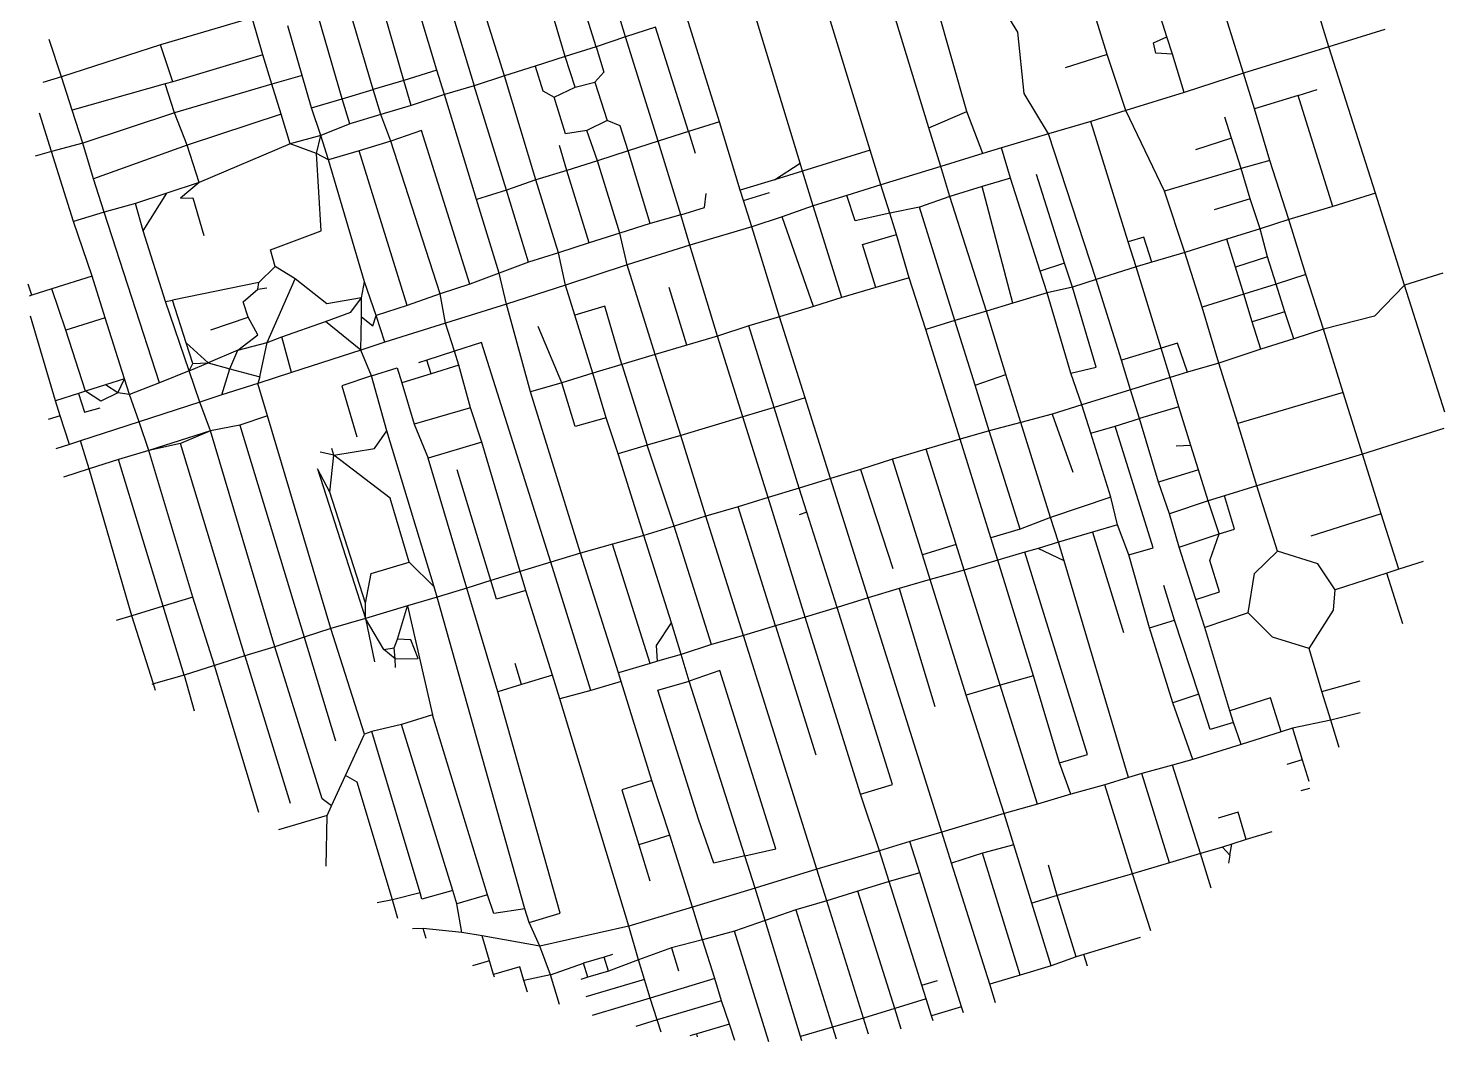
# Model space of a CAD drawing. Header units: metres. Extents: x 626955 to 629189, y 4834619 to 4837064.
# Drawn here: x 626955 to 629189, y 4834619 to 4836219 of the extents above; entities that cross this region are included whole.
import ezdxf

# ---------------------------------------------------------------- set-up
doc = ezdxf.new("R2010")
doc.units = ezdxf.units.M

msp = doc.modelspace()

# ---------------------------------------------------------------- linework, layer by layer
at = {"layer": 'ROADS'}
for points in [[(627897.1, 4836205.9), (627846.9, 4836370.7)], [(628751.3, 4836205.6), (628698.6, 4836373.1)], [(627850.6, 4836190.2), (627798.6, 4836356.2)], [(627801.8, 4836174.6), (627752.6, 4836340.7)], [(628657.1, 4836177.9), (628605.7, 4836342.6)], [(629006.7, 4836189.8), (628965.7, 4836323.9)], [(627705.8, 4836144.3), (627654.6, 4836308.6)], [(627599.4, 4836153.1), (627561.4, 4836279.2)], [(627608, 4836293.5), (627658.3, 4836128.6)], [(628283.1, 4836026.8), (628203.4, 4836285.9)], [(628564.3, 4836052.6), (628526, 4836116.1), (628515.9, 4836213.1), (628474.8, 4836280.4)], [(628872.1, 4836148.5), (628830.7, 4836281.6)], [(627547.2, 4836137), (627509.6, 4836267)], [(628435.3, 4836087.6), (628388.3, 4836254.2)], [(627308, 4836235.7), (627163.2, 4836193.2)], [(627324.6, 4836177.4), (627308, 4836235.7)], [(627450.1, 4836108.1), (627412.6, 4836236.9)], [(627498.6, 4836122.5), (627460.3, 4836252.4)], [(628045.1, 4836071.7), (627993.9, 4836236.6)], [(628172.6, 4836006.2), (628097.6, 4836253.4)], [(628375.8, 4836062.2), (628323, 4836234.4)], [(627386.7, 4836144.8), (627364.3, 4836223)], [(627944.4, 4836220.9), (627897.1, 4836205.9)], [(627996.6, 4836056.5), (627944.4, 4836220.9)], [(629094.8, 4836217.5), (629006.7, 4836189.8)], [(627007, 4836142.7), (626987.7, 4836201.5)], [(627163.2, 4836193.2), (627007, 4836142.7)], [(627182.5, 4836134.8), (627163.2, 4836193.2)], [(627850.6, 4836190.2), (627801.8, 4836174.6)], [(627850.6, 4836190.2), (627862.8, 4836149.7), (627848.8, 4836134)], [(627897.1, 4836205.9), (627850.6, 4836190.2)], [(627948.5, 4836040.8), (627897.1, 4836205.9)], [(628760, 4836178.3), (628733.6, 4836179.8), (628729.9, 4836196.3), (628751.3, 4836205.6)], [(628760, 4836178.3), (628751.3, 4836205.6)], [(629006.7, 4836189.8), (628872.1, 4836148.5)], [(629080.5, 4835958.9), (629006.7, 4836189.8)], [(627324.6, 4836177.4), (627182.5, 4836134.8)], [(627339.1, 4836131.2), (627324.6, 4836177.4)], [(627801.8, 4836174.6), (627754.4, 4836159.3)], [(627817.4, 4836126.4), (627801.8, 4836174.6)], [(628657.1, 4836177.9), (628590.6, 4836156.8)], [(628686.5, 4836089.3), (628657.1, 4836177.9)], [(628778.2, 4836118), (628760, 4836178.3)], [(627007, 4836142.7), (626977.7, 4836133.8)], [(627023.7, 4836090.1), (627007, 4836142.7)], [(627386.7, 4836144.8), (627339.1, 4836131.2)], [(627401.7, 4836093.9), (627386.7, 4836144.8)], [(627599.4, 4836153.1), (627547.2, 4836137)], [(627611.5, 4836114.5), (627599.4, 4836153.1)], [(627705.8, 4836144.3), (627658.3, 4836128.6)], [(627754.4, 4836159.3), (627705.8, 4836144.3)], [(627755.6, 4835979.9), (627705.8, 4836144.3)], [(627754.4, 4836159.3), (627766.5, 4836120.4), (627784.4, 4836110.7)], [(628872.1, 4836148.5), (628778.2, 4836118)], [(628889.3, 4836092.2), (628872.1, 4836148.5)], [(627170.7, 4836131.4), (627023.7, 4836090.1)], [(627182.5, 4836134.8), (627170.7, 4836131.4)], [(627185.5, 4836086), (627170.7, 4836131.4)], [(627339.1, 4836131.2), (627185.5, 4836086)], [(627353.7, 4836083.5), (627339.1, 4836131.2)], [(627450.1, 4836108.1), (627498.6, 4836122.5)], [(627547.2, 4836137), (627498.6, 4836122.5)], [(627510.9, 4836082.9), (627498.6, 4836122.5)], [(627559, 4836097.2), (627547.2, 4836137)], [(627658.3, 4836128.6), (627611.5, 4836114.5)], [(627709.4, 4835963.5), (627658.3, 4836128.6)], [(627784.4, 4836110.7), (627817.4, 4836126.4)], [(627817.4, 4836126.4), (627848.8, 4836134)], [(627848.8, 4836134), (627867.9, 4836073.7)], [(628958.3, 4836113.1), (628988.1, 4836122.4)], [(627401.7, 4836093.9), (627450.1, 4836108.1)], [(627461.8, 4836068.5), (627450.1, 4836108.1)], [(627611.5, 4836114.5), (627559, 4836097.2)], [(627661.8, 4835948.9), (627611.5, 4836114.5)], [(627836.2, 4836057.8), (627802.4, 4836052.6), (627784.4, 4836110.7)], [(628778.2, 4836118), (628686.5, 4836089.3)], [(628958.3, 4836113.1), (628889.3, 4836092.2)], [(629012.8, 4835938), (628958.3, 4836113.1)], [(626991.4, 4836024.6), (626972.3, 4836085)], [(627040.5, 4836038.1), (627023.7, 4836090.1)], [(627185.5, 4836086), (627040.5, 4836038.1)], [(627205.5, 4836034.5), (627185.5, 4836086)], [(627353.7, 4836083.5), (627205.5, 4836034.5)], [(627367.6, 4836036.7), (627353.7, 4836083.5)], [(627416, 4836050), (627401.7, 4836093.9)], [(627510.9, 4836082.9), (627461.8, 4836068.5)], [(627559, 4836097.2), (627510.9, 4836082.9)], [(627526.6, 4836041), (627510.9, 4836082.9)], [(628375.8, 4836062.2), (628435.3, 4836087.6)], [(628460.7, 4836021.5), (628435.3, 4836087.6)], [(628686.5, 4836089.3), (628631.4, 4836072.2)], [(628747.2, 4835961.9), (628686.5, 4836089.3)], [(628853.2, 4836045.8), (628842.8, 4836078.7)], [(628913.4, 4836010.6), (628889.3, 4836092.2)], [(627461.8, 4836068.5), (627416, 4836050)], [(627651.4, 4835815.3), (627575.3, 4836057.9), (627526.6, 4836041)], [(627867.9, 4836073.7), (627836.2, 4836057.8)], [(627852.8, 4836010), (627836.2, 4836057.8)], [(627901, 4836025.7), (627888.6, 4836065.3), (627867.9, 4836073.7)], [(627996.6, 4836056.5), (627948.5, 4836040.8)], [(628045.1, 4836071.7), (627996.6, 4836056.5)], [(627996.6, 4836056.5), (628006.8, 4836022.1)], [(628078.1, 4835963.4), (628045.1, 4836071.7)], [(628394.6, 4836001), (628375.8, 4836062.2)], [(628631.4, 4836072.2), (628564.3, 4836052.6)], [(628690.3, 4835881.9), (628631.4, 4836072.2)], [(627040.5, 4836038.1), (626991.4, 4836024.6)], [(627057.5, 4835981.8), (627040.5, 4836038.1)], [(627205.5, 4836034.5), (627057.5, 4835981.8)], [(627224.1, 4835975.5), (627205.5, 4836034.5)], [(627367.6, 4836036.7), (627224.1, 4835975.5)], [(627416, 4836050), (627367.6, 4836036.7)], [(627409.2, 4836021.6), (627367.6, 4836036.7)], [(627409.2, 4836021.6), (627416, 4836050)], [(627428.5, 4836011.5), (627416, 4836050)], [(627526.6, 4836041), (627476.7, 4836025.6)], [(627604.7, 4835799.8), (627526.6, 4836041)], [(627804.6, 4835994.5), (627792.9, 4836034)], [(627948.5, 4836040.8), (627901, 4836025.7)], [(627984.3, 4835924.9), (627948.5, 4836040.8)], [(628490.4, 4836030.7), (628460.7, 4836021.5)], [(628564.3, 4836052.6), (628490.4, 4836030.7)], [(628504.6, 4835982.6), (628490.4, 4836030.7)], [(628639.7, 4835822.6), (628564.3, 4836052.6)], [(628853.2, 4836045.8), (628796.1, 4836027.5)], [(628868.6, 4835997.8), (628853.2, 4836045.8)], [(626991.4, 4836024.6), (626965.6, 4836017.2)], [(627026, 4835914.4), (626991.4, 4836024.6)], [(627344.3, 4835843.1), (627337, 4835869.2), (627416.8, 4835899.7), (627409.2, 4836021.6)], [(627428.5, 4836011.5), (627409.2, 4836021.6)], [(627476.7, 4836025.6), (627428.5, 4836011.5)], [(627485.1, 4835819.1), (627428.5, 4836011.5)], [(627552.4, 4835781.5), (627476.7, 4836025.6)], [(627852.8, 4836010), (627804.6, 4835994.5)], [(627901, 4836025.7), (627852.8, 4836010)], [(627888.1, 4835896), (627852.8, 4836010)], [(627936, 4835910.8), (627901, 4836025.7)], [(628283.1, 4836026.8), (628176.3, 4835993.8)], [(628299.8, 4835972), (628283.1, 4836026.8)], [(628460.7, 4836021.5), (628394.6, 4836001)], [(628913.4, 4836010.6), (628868.6, 4835997.8)], [(628943.4, 4835917.2), (628913.4, 4836010.6)], [(627804.6, 4835994.5), (627755.6, 4835979.9)], [(627839.6, 4835880.4), (627804.6, 4835994.5)], [(628131.8, 4835980.2), (628172.6, 4836006.2)], [(628176.3, 4835993.8), (628131.8, 4835980.2)], [(628176.3, 4835993.8), (628172.6, 4836006.2)], [(628193.1, 4835939.1), (628176.3, 4835993.8)], [(628394.6, 4836001), (628299.8, 4835972)], [(628408.7, 4835953.5), (628394.6, 4836001)], [(628589.8, 4835848.2), (628545.3, 4835988.4)], [(628868.6, 4835997.8), (628747.2, 4835961.9)], [(628882.7, 4835950.1), (628868.6, 4835997.8)], [(627074.6, 4835929), (627057.5, 4835981.8)], [(627224.1, 4835975.5), (627173.3, 4835958.8)], [(627224.1, 4835975.5), (627194.8, 4835951.1), (627214.3, 4835951.3), (627231.8, 4835892.1)], [(627755.6, 4835979.9), (627709.4, 4835963.5)], [(627791.5, 4835864.7), (627755.6, 4835979.9)], [(628131.8, 4835980.2), (628078.1, 4835963.4)], [(628299.8, 4835972), (628246.1, 4835955.3)], [(628313.9, 4835927.4), (628299.8, 4835972)], [(628459.5, 4835969.5), (628408.7, 4835953.5)], [(628504.6, 4835982.6), (628459.5, 4835969.5)], [(628508, 4835785.1), (628459.5, 4835969.5)], [(628551.2, 4835835.6), (628504.6, 4835982.6)], [(627123.7, 4835942.6), (627074.6, 4835929)], [(627173.3, 4835958.8), (627123.7, 4835942.6)], [(627135.8, 4835899.2), (627123.7, 4835942.6)], [(627135.8, 4835899.2), (627173.3, 4835958.8)], [(627709.4, 4835963.5), (627661.8, 4835948.9)], [(627697.5, 4835832.5), (627661.8, 4835948.9)], [(627743.7, 4835850.2), (627709.4, 4835963.5)], [(627984.3, 4835924.9), (628021.7, 4835936.1), (628024.4, 4835958.4)], [(628082.9, 4835947.4), (628078.1, 4835963.4)], [(628082.9, 4835947.4), (628124.2, 4835960.2)], [(628096.1, 4835906), (628082.9, 4835947.4)], [(628246.1, 4835955.3), (628193.1, 4835939.1)], [(628313.9, 4835927.4), (628259.2, 4835915.3), (628246.1, 4835955.3)], [(628408.7, 4835953.5), (628360.9, 4835936.9)], [(628466.3, 4835772.7), (628408.7, 4835953.5)], [(628779.5, 4835865.4), (628747.2, 4835961.9)], [(628882.7, 4835950.1), (628825.9, 4835932.4)], [(628898.1, 4835902.4), (628882.7, 4835950.1)], [(629080.5, 4835958.9), (629012.8, 4835938)], [(629126.3, 4835813.5), (629080.5, 4835958.9)], [(627074.6, 4835929), (627026, 4835914.4)], [(627161.8, 4835659.6), (627074.6, 4835929)], [(627984.3, 4835924.9), (627936, 4835910.8)], [(627998.6, 4835876.7), (627984.3, 4835924.9)], [(628144.2, 4835921.8), (628096.1, 4835906)], [(628193.1, 4835939.1), (628144.2, 4835921.8)], [(628193.7, 4835779.9), (628144.2, 4835921.8)], [(628238.1, 4835794.4), (628193.1, 4835939.1)], [(628360.9, 4835936.9), (628313.9, 4835927.4)], [(628324.3, 4835893.6), (628313.9, 4835927.4)], [(628416.7, 4835758), (628360.9, 4835936.9)], [(629012.8, 4835938), (628943.4, 4835917.2)], [(627055.3, 4835828), (627026, 4835914.4)], [(627171.4, 4835787.8), (627135.8, 4835899.2)], [(627936, 4835910.8), (627888.1, 4835896)], [(628096.1, 4835906), (627998.6, 4835876.7)], [(628140.2, 4835763.8), (628096.1, 4835906)], [(628898.1, 4835902.4), (628845.5, 4835886.2)], [(628943.4, 4835917.2), (628898.1, 4835902.4)], [(628910, 4835858.3), (628898.1, 4835902.4)], [(628970.2, 4835830.3), (628943.4, 4835917.2)], [(627839.6, 4835880.4), (627791.5, 4835864.7)], [(627888.1, 4835896), (627839.6, 4835880.4)], [(627899.5, 4835845.6), (627888.1, 4835896)], [(627998.6, 4835876.7), (627899.5, 4835845.6)], [(628042.1, 4835733.4), (627998.6, 4835876.7)], [(628291.9, 4835809.8), (628271, 4835877.8), (628324.3, 4835893.6)], [(628344.3, 4835825.3), (628324.3, 4835893.6)], [(628727.2, 4835849.8), (628715, 4835889.4), (628690.3, 4835881.9)], [(628702.7, 4835842.5), (628690.3, 4835881.9)], [(628845.5, 4835886.2), (628779.5, 4835865.4)], [(628859.2, 4835842.3), (628845.5, 4835886.2)], [(627791.5, 4835864.7), (627743.7, 4835850.2)], [(627802.4, 4835813.7), (627791.5, 4835864.7)], [(628779.5, 4835865.4), (628727.2, 4835849.8)], [(628806.7, 4835778.8), (628779.5, 4835865.4)], [(628910, 4835858.3), (628859.2, 4835842.3)], [(628923.5, 4835815.4), (628910, 4835858.3)], [(627318.5, 4835817.8), (627344.3, 4835843.1)], [(627375.8, 4835823.8), (627344.3, 4835843.1)], [(627697.5, 4835832.5), (627651.4, 4835815.3)], [(627743.7, 4835850.2), (627697.5, 4835832.5)], [(627709.4, 4835783.8), (627697.5, 4835832.5)], [(627899.5, 4835845.6), (627802.4, 4835813.7)], [(627943.8, 4835704.1), (627899.5, 4835845.6)], [(628589.8, 4835848.2), (628551.2, 4835835.6)], [(628562.1, 4835801.7), (628551.2, 4835835.6)], [(628602.5, 4835810.5), (628589.8, 4835848.2)], [(628702.7, 4835842.5), (628639.7, 4835822.6)], [(628727.2, 4835849.8), (628702.7, 4835842.5)], [(628742.4, 4835714), (628702.7, 4835842.5)], [(628872.7, 4835799.4), (628859.2, 4835842.3)], [(628970.2, 4835830.3), (628923.5, 4835815.4)], [(628998.1, 4835744.1), (628970.2, 4835830.3)], [(629186.6, 4835832.4), (629126.3, 4835813.5)], [(626960.2, 4835797.8), (626954.7, 4835815)], [(626992, 4835807.7), (626960.2, 4835797.8)], [(627055.3, 4835828), (626992, 4835807.7)], [(627014, 4835742.7), (626992, 4835807.7)], [(627075.9, 4835762), (627055.3, 4835828)], [(627318.5, 4835817.8), (627182.4, 4835790.2)], [(627301.4, 4835763), (627293.6, 4835787.1), (627316.9, 4835807.6)], [(627316.9, 4835807.6), (627318.5, 4835817.8)], [(627316.9, 4835807.6), (627331, 4835809.5)], [(627331.5, 4835723.2), (627375.8, 4835823.8)], [(627480.2, 4835793.8), (627425.5, 4835784.2), (627375.8, 4835823.8)], [(627480.2, 4835793.8), (627485.1, 4835819.1)], [(627503.3, 4835765.7), (627485.1, 4835819.1)], [(627651.4, 4835815.3), (627604.7, 4835799.8)], [(627802.4, 4835813.7), (627709.4, 4835783.8)], [(627816.9, 4835766.1), (627802.4, 4835813.7)], [(627993.8, 4835719.1), (627966.1, 4835809.9)], [(628291.9, 4835809.8), (628238.1, 4835794.4)], [(628344.3, 4835825.3), (628291.9, 4835809.8)], [(628370.8, 4835743.9), (628344.3, 4835825.3)], [(628602.5, 4835810.5), (628562.1, 4835801.7)], [(628599.8, 4835674.5), (628639.6, 4835684.2), (628602.5, 4835810.5)], [(628639.7, 4835822.6), (628602.5, 4835810.5)], [(628679.7, 4835695.2), (628639.7, 4835822.6)], [(628923.5, 4835815.4), (628872.7, 4835799.4)], [(628937.1, 4835771.5), (628923.5, 4835815.4)], [(629126.3, 4835813.5), (629078.9, 4835764.5), (628998.1, 4835744.1)], [(629189.5, 4835613.4), (629126.3, 4835813.5)], [(626960.2, 4835797.8), (626956, 4835796.1)], [(627171.4, 4835787.8), (627182.4, 4835790.2)], [(627208.4, 4835678.4), (627171.4, 4835787.8)], [(627204, 4835722.7), (627182.4, 4835790.2)], [(627423.5, 4835756.3), (627463.7, 4835771.2), (627480.2, 4835793.8)], [(627480.3, 4835763.5), (627480.2, 4835793.8)], [(627604.7, 4835799.8), (627552.4, 4835781.5)], [(627613.2, 4835753.9), (627604.7, 4835799.8)], [(628238.1, 4835794.4), (628193.7, 4835779.9)], [(628508, 4835785.1), (628466.3, 4835772.7)], [(628562.1, 4835801.7), (628508, 4835785.1)], [(628599.8, 4835674.5), (628562.1, 4835801.7)], [(628872.7, 4835799.4), (628806.7, 4835778.8)], [(628885.8, 4835755.6), (628872.7, 4835799.4)], [(626997.5, 4835631.2), (626958.1, 4835764.5)], [(627242.8, 4835742.9), (627301.4, 4835763)], [(627285.5, 4835710.8), (627316.8, 4835735.4), (627301.4, 4835763)], [(627479.4, 4835710.9), (627480.3, 4835763.5)], [(627480.3, 4835763.5), (627498.5, 4835749.7), (627503.3, 4835765.7)], [(627552.4, 4835781.5), (627503.3, 4835765.7)], [(627517.2, 4835723.5), (627503.3, 4835765.7)], [(627709.4, 4835783.8), (627613.2, 4835753.9)], [(627747.2, 4835645), (627709.4, 4835783.8)], [(627891.4, 4835688.5), (627864.4, 4835780.7), (627816.9, 4835766.1)], [(627845.5, 4835674.6), (627816.9, 4835766.1)], [(628140.2, 4835763.8), (628091.5, 4835749.5)], [(628193.7, 4835779.9), (628140.2, 4835763.8)], [(628180.5, 4835635.8), (628140.2, 4835763.8)], [(628466.3, 4835772.7), (628416.7, 4835758)], [(628497, 4835672.8), (628466.3, 4835772.7)], [(628833.1, 4835690.4), (628806.7, 4835778.8)], [(628937.1, 4835771.5), (628885.8, 4835755.6)], [(628951.3, 4835728.9), (628937.1, 4835771.5)], [(627075.9, 4835762), (627014, 4835742.7)], [(627044.8, 4835646.4), (627014, 4835742.7)], [(627106.5, 4835666), (627075.9, 4835762)], [(627354.7, 4835732.1), (627423.5, 4835756.3)], [(627479.4, 4835710.9), (627423.5, 4835756.3)], [(627613.2, 4835753.9), (627517.2, 4835723.5)], [(627627, 4835709.6), (627613.2, 4835753.9)], [(627796.4, 4835659.7), (627759.4, 4835748.2)], [(628091.5, 4835749.5), (628042.1, 4835733.4)], [(628131.3, 4835620.6), (628091.5, 4835749.5)], [(628416.7, 4835758), (628370.8, 4835743.9)], [(628425.1, 4835570.3), (628370.8, 4835743.9)], [(628448.6, 4835655.6), (628416.7, 4835758)], [(628899.5, 4835712.4), (628885.8, 4835755.6)], [(628998.1, 4835744.1), (628951.3, 4835728.9)], [(629029.4, 4835644), (628998.1, 4835744.1)], [(627214.3, 4835689.8), (627204, 4835722.7)], [(627238.5, 4835690.9), (627204, 4835722.7)], [(627285.5, 4835710.8), (627331.5, 4835723.2)], [(627319.9, 4835669.1), (627331.5, 4835723.2)], [(627331.5, 4835723.2), (627354.7, 4835732.1)], [(627370.2, 4835675.6), (627354.7, 4835732.1)], [(627517.2, 4835723.5), (627479.4, 4835710.9)], [(627779.1, 4835376.3), (627670, 4835723), (627627, 4835709.6)], [(627993.8, 4835719.1), (627943.8, 4835704.1)], [(628042.1, 4835733.4), (627993.8, 4835719.1)], [(628082.3, 4835606), (628042.1, 4835733.4)], [(628783.5, 4835676.5), (628767.9, 4835722.2), (628742.4, 4835714)], [(628951.3, 4835728.9), (628899.5, 4835712.4)], [(627285.5, 4835710.8), (627238.5, 4835690.9)], [(627272.8, 4835681.8), (627285.5, 4835710.8)], [(627479.4, 4835710.9), (627370.2, 4835675.6)], [(627496.4, 4835670.4), (627479.4, 4835710.9)], [(627627, 4835709.6), (627583.7, 4835695)], [(627633.8, 4835687.2), (627627, 4835709.6)], [(627943.8, 4835704.1), (627891.4, 4835688.5)], [(627984.1, 4835576.4), (627943.8, 4835704.1)], [(628742.4, 4835714), (628679.7, 4835695.2)], [(628756.4, 4835667.9), (628742.4, 4835714)], [(628899.5, 4835712.4), (628833.1, 4835690.4)], [(627208.4, 4835678.4), (627161.8, 4835659.6)], [(627208.4, 4835678.4), (627238.5, 4835690.9)], [(627208.4, 4835678.4), (627214.3, 4835689.8)], [(627225.1, 4835629.2), (627208.4, 4835678.4)], [(627214.3, 4835689.8), (627238.5, 4835690.9)], [(627238.5, 4835690.9), (627272.8, 4835681.8)], [(627260, 4835640.3), (627272.8, 4835681.8)], [(627272.8, 4835681.8), (627319.9, 4835669.1)], [(627370.2, 4835675.6), (627316.9, 4835658.4)], [(627496.4, 4835670.4), (627536.9, 4835682.9), (627543.9, 4835659.6)], [(627590.3, 4835673.8), (627543.9, 4835659.6)], [(627583.7, 4835695), (627570.5, 4835690.9)], [(627590.3, 4835673.8), (627583.7, 4835695)], [(627633.8, 4835687.2), (627590.3, 4835673.8)], [(627652.2, 4835619.8), (627633.8, 4835687.2)], [(627845.5, 4835674.6), (627796.4, 4835659.7)], [(627891.4, 4835688.5), (627845.5, 4835674.6)], [(627866.7, 4835604.2), (627845.5, 4835674.6)], [(627891.4, 4835688.5), (627931.3, 4835560.8)], [(628616.9, 4835624.9), (628599.8, 4835674.5)], [(628693.6, 4835648.5), (628679.7, 4835695.2)], [(628783.5, 4835676.5), (628756.4, 4835667.9)], [(628833.1, 4835690.4), (628783.5, 4835676.5)], [(628862.9, 4835595.4), (628833.1, 4835690.4)], [(627076.7, 4835656.4), (627044.8, 4835646.4)], [(627106.5, 4835666), (627076.7, 4835656.4)], [(627095.9, 4835643.7), (627076.7, 4835656.4)], [(627095.9, 4835643.7), (627106.5, 4835666)], [(627114.5, 4835641.1), (627106.5, 4835666)], [(627161.8, 4835659.6), (627114.5, 4835641.1)], [(627316.9, 4835658.4), (627260, 4835640.3)], [(627319.9, 4835669.1), (627316.9, 4835658.4)], [(627332.2, 4835607.4), (627316.9, 4835658.4)], [(627496.4, 4835670.4), (627449.2, 4835654.9), (627473, 4835574)], [(627520.4, 4835583.7), (627496.4, 4835670.4)], [(627543.9, 4835659.6), (627563.6, 4835594.2)], [(627796.4, 4835659.7), (627747.2, 4835645)], [(627866.7, 4835604.2), (627817.6, 4835590.6), (627796.4, 4835659.7)], [(628448.6, 4835655.6), (628497, 4835672.8)], [(628470.9, 4835583.5), (628448.6, 4835655.6)], [(628520.5, 4835596.7), (628497, 4835672.8)], [(628756.4, 4835667.9), (628693.6, 4835648.5)], [(628770, 4835621.8), (628756.4, 4835667.9)], [(627033.7, 4835642.6), (626997.5, 4835631.2)], [(627005.1, 4835607.5), (626997.5, 4835631.2)], [(627044.8, 4835646.4), (627033.7, 4835642.6)], [(627033.7, 4835642.6), (627043.3, 4835613), (627068.2, 4835619.9)], [(627095.9, 4835643.7), (627069.1, 4835630.5), (627044.8, 4835646.4)], [(627114.5, 4835641.1), (627095.9, 4835643.7)], [(627129.6, 4835598.1), (627114.5, 4835641.1)], [(627225.1, 4835629.2), (627129.6, 4835598.1)], [(627260, 4835640.3), (627225.1, 4835629.2)], [(627242.1, 4835583.7), (627225.1, 4835629.2)], [(627825.9, 4835390.4), (627747.2, 4835645)], [(628180.5, 4835635.8), (628131.3, 4835620.6)], [(628220.5, 4835508.6), (628180.5, 4835635.8)], [(628693.6, 4835648.5), (628616.9, 4835624.9)], [(628708.1, 4835603.2), (628693.6, 4835648.5)], [(629029.4, 4835644), (628862.9, 4835595.4)], [(629059.9, 4835546.6), (629029.4, 4835644)], [(627005.1, 4835607.5), (626985.9, 4835601.5)], [(627019.5, 4835562.3), (627005.1, 4835607.5)], [(627332.2, 4835607.4), (627288.4, 4835592.8)], [(627432.2, 4835271.5), (627332.2, 4835607.4)], [(627652.2, 4835619.8), (627563.6, 4835594.2)], [(627670.2, 4835565.9), (627652.2, 4835619.8)], [(628131.3, 4835620.6), (628082.3, 4835606)], [(628170.9, 4835493.1), (628131.3, 4835620.6)], [(628570.4, 4835609.8), (628520.5, 4835596.7)], [(628616.9, 4835624.9), (628570.4, 4835609.8)], [(628570.4, 4835609.8), (628602.8, 4835518.4)], [(628631, 4835580.2), (628616.9, 4835624.9)], [(628770, 4835621.8), (628708.1, 4835603.2)], [(628789.1, 4835560.6), (628770, 4835621.8)], [(627129.6, 4835598.1), (627036.9, 4835567.7)], [(627144.7, 4835552.7), (627129.6, 4835598.1)], [(627288.4, 4835592.8), (627242.1, 4835583.7)], [(627288.4, 4835592.8), (627389.8, 4835257.8)], [(627563.6, 4835594.2), (627585.6, 4835540.3)], [(627885.2, 4835547.5), (627866.7, 4835604.2)], [(628082.3, 4835606), (627984.1, 4835576.4)], [(628121.9, 4835478.2), (628082.3, 4835606)], [(628520.5, 4835596.7), (628470.9, 4835583.5)], [(628567.7, 4835446.9), (628520.5, 4835596.7)], [(628631, 4835580.2), (628669.7, 4835591.2)], [(628669.7, 4835591.2), (628708.1, 4835603.2)], [(628690.9, 4835388), (628729.3, 4835399.2), (628669.7, 4835591.2)], [(628738, 4835502.4), (628708.1, 4835603.2)], [(628893.1, 4835497.1), (628862.9, 4835595.4)], [(629188.4, 4835587.3), (629059.9, 4835546.6)], [(627019.5, 4835562.3), (626998.1, 4835555.4)], [(627036.9, 4835567.7), (627019.5, 4835562.3)], [(627050.8, 4835523.6), (627036.9, 4835567.7)], [(627242.1, 4835583.7), (627144.7, 4835552.7)], [(627194.8, 4835563.7), (627144.7, 4835552.7)], [(627242.1, 4835583.7), (627194.8, 4835563.7)], [(627296.2, 4835228.6), (627194.8, 4835563.7)], [(627343.8, 4835242.8), (627242.1, 4835583.7)], [(627436.9, 4835545.4), (627500.7, 4835555.7), (627520.4, 4835583.7)], [(627594.9, 4835337.6), (627520.4, 4835583.7)], [(627670.2, 4835565.9), (627585.6, 4835540.3)], [(627730.5, 4835361.7), (627670.2, 4835565.9)], [(627984.1, 4835576.4), (627931.3, 4835560.8)], [(628023.9, 4835449.1), (627984.1, 4835576.4)], [(628425.1, 4835570.3), (628371.6, 4835554.8)], [(628470.9, 4835583.5), (628425.1, 4835570.3)], [(628473.4, 4835414.7), (628425.1, 4835570.3)], [(628519.5, 4835428.2), (628470.9, 4835583.5)], [(628662.5, 4835479.2), (628631, 4835580.2)], [(627144.7, 4835552.7), (627097, 4835538.5)], [(627214.4, 4835321.2), (627144.7, 4835552.7)], [(627436.9, 4835545.4), (627415.1, 4835550.2)], [(627430.7, 4835486.8), (627436.9, 4835545.4)], [(627436.9, 4835545.4), (627433.7, 4835555.9)], [(627555.8, 4835376.1), (627525.4, 4835477.5), (627436.9, 4835545.4)], [(627646.7, 4835335.1), (627585.6, 4835540.3)], [(627931.3, 4835560.8), (627885.2, 4835547.5)], [(627926, 4835418.4), (627885.2, 4835547.5)], [(627973.6, 4835433), (627931.3, 4835560.8)], [(628318.1, 4835539), (628267.9, 4835522.4)], [(628371.6, 4835554.8), (628318.1, 4835539)], [(628365.7, 4835387.9), (628318.1, 4835539)], [(628418.6, 4835404.2), (628371.6, 4835554.8)], [(628789.1, 4835560.6), (628765.6, 4835559.6)], [(628801, 4835521.9), (628789.1, 4835560.6)], [(629059.9, 4835546.6), (628893.1, 4835497.1)], [(629089.4, 4835452.8), (629059.9, 4835546.6)], [(627050.8, 4835523.6), (627010, 4835510.6)], [(627097, 4835538.5), (627050.8, 4835523.6)], [(627118.1, 4835291.8), (627050.8, 4835523.6)], [(627167.3, 4835307.1), (627097, 4835538.5)], [(627430.7, 4835486.8), (627410.9, 4835523.8), (627486.5, 4835287.5)], [(627684.4, 4835347.3), (627631.1, 4835521.9)], [(628267.9, 4835522.4), (628220.5, 4835508.6)], [(628267.9, 4835522.4), (628319, 4835366.3)], [(628801, 4835521.9), (628738, 4835502.4)], [(628816.4, 4835473), (628801, 4835521.9)], [(628220.5, 4835508.6), (628170.9, 4835493.1)], [(628280, 4835320), (628220.5, 4835508.6)], [(628755.4, 4835452.7), (628738, 4835502.4)], [(628893.1, 4835497.1), (628841.9, 4835481)], [(628925.9, 4835393.9), (628893.1, 4835497.1)], [(627486.5, 4835311.8), (627430.7, 4835486.8)], [(628121.9, 4835478.2), (628074.5, 4835463.9)], [(628170.9, 4835493.1), (628121.9, 4835478.2)], [(628180.6, 4835289.7), (628121.9, 4835478.2)], [(628183, 4835455.4), (628170.9, 4835493.1)], [(628662.5, 4835479.2), (628567.7, 4835446.9)], [(628673.5, 4835435.3), (628662.5, 4835479.2)], [(628816.4, 4835473), (628755.4, 4835452.7)], [(628841.9, 4835481), (628816.4, 4835473)], [(628833.7, 4835420.8), (628816.4, 4835473)], [(628833.7, 4835420.8), (628857.6, 4835428.6), (628841.9, 4835481)], [(628074.5, 4835463.9), (628023.9, 4835449.1)], [(628133.8, 4835275.7), (628074.5, 4835463.9)], [(628183, 4835455.4), (628170.8, 4835451)], [(628230.7, 4835305), (628183, 4835455.4)], [(628770.4, 4835400.2), (628755.4, 4835452.7)], [(629089.4, 4835452.8), (628978.3, 4835417.6)], [(629117.2, 4835365.3), (629089.4, 4835452.8)], [(627973.6, 4835433), (627926, 4835418.4)], [(628023.9, 4835449.1), (627973.6, 4835433)], [(628032.9, 4835246.2), (627973.6, 4835433)], [(628083.3, 4835260.5), (628023.9, 4835449.1)], [(628519.5, 4835428.2), (628473.4, 4835414.7)], [(628567.7, 4835446.9), (628519.5, 4835428.2)], [(628580.2, 4835407.7), (628567.7, 4835446.9)], [(628673.5, 4835435.3), (628633.7, 4835423.6)], [(628690.9, 4835388), (628673.5, 4835435.3)], [(627926, 4835418.4), (627876.7, 4835404.8)], [(627969.3, 4835280.3), (627926, 4835418.4)], [(628484.6, 4835379.4), (628473.4, 4835414.7)], [(628580.2, 4835407.7), (628547.9, 4835397.8)], [(628633.7, 4835423.6), (628580.2, 4835407.7)], [(628589, 4835378.6), (628580.2, 4835407.7)], [(628633.7, 4835423.6), (628682.8, 4835265.1)], [(628770.4, 4835400.2), (628833.7, 4835420.8)], [(628796.8, 4835317.4), (628834, 4835329.3), (628818.9, 4835378.9), (628833.7, 4835420.8)], [(627825.9, 4835390.4), (627779.1, 4835376.3)], [(627876.7, 4835404.8), (627825.9, 4835390.4)], [(627886, 4835201.6), (627825.9, 4835390.4)], [(627935.8, 4835216.3), (627876.7, 4835404.8)], [(628418.6, 4835404.2), (628365.7, 4835387.9)], [(628377.6, 4835348.8), (628365.7, 4835387.9)], [(628431.2, 4835363.9), (628418.6, 4835404.2)], [(628527.1, 4835391.9), (628484.6, 4835379.4)], [(628547.9, 4835397.8), (628527.1, 4835391.9)], [(628581.5, 4835059.7), (628625.9, 4835072.8), (628527.1, 4835391.9)], [(628589, 4835378.6), (628547.9, 4835397.8)], [(628723.8, 4835272.4), (628690.9, 4835388)], [(628796.8, 4835317.4), (628770.4, 4835400.2)], [(628879.6, 4835296.2), (628889.5, 4835358.2), (628925.9, 4835393.9)], [(629016.5, 4835332.8), (628989.4, 4835373.9), (628925.9, 4835393.9)], [(627486.5, 4835311.8), (627495.7, 4835358.5), (627555.8, 4835376.1)], [(627594.9, 4835337.6), (627555.8, 4835376.1)], [(627730.5, 4835361.7), (627684.4, 4835347.3)], [(627779.1, 4835376.3), (627730.5, 4835361.7)], [(627739.6, 4835331.8), (627730.5, 4835361.7)], [(627842, 4835173.5), (627779.1, 4835376.3)], [(628431.2, 4835363.9), (628377.6, 4835348.8)], [(628484.6, 4835379.4), (628431.2, 4835363.9)], [(628488, 4835182.2), (628431.2, 4835363.9)], [(628540.6, 4835197.1), (628484.6, 4835379.4)], [(628690.7, 4835036.6), (628589, 4835378.6)], [(629117.2, 4835365.3), (629098.3, 4835359.2)], [(629155.6, 4835377.4), (629117.2, 4835365.3)], [(627684.4, 4835347.3), (627646.7, 4835335.1)], [(627739.6, 4835331.8), (627693.5, 4835318.1), (627684.4, 4835347.3)], [(628377.6, 4835348.8), (628328.9, 4835334.7)], [(628434.5, 4835166.3), (628377.6, 4835348.8)], [(628763.2, 4835284.5), (628746.1, 4835339.5)], [(629098.3, 4835359.2), (629016.5, 4835332.8)], [(629123.7, 4835279.1), (629098.3, 4835359.2)], [(627214.4, 4835321.2), (627167.3, 4835307.1)], [(627248.4, 4835213.2), (627214.4, 4835321.2)], [(627599.9, 4835321.1), (627553.1, 4835307.2)], [(627599.9, 4835321.1), (627594.9, 4835337.6)], [(627646.7, 4835335.1), (627599.9, 4835321.1)], [(627738.2, 4834829.1), (627599.9, 4835321.1)], [(627695.4, 4835171.7), (627646.7, 4835335.1)], [(627782, 4835197.9), (627739.6, 4835331.8)], [(628280, 4835320), (628230.7, 4835305)], [(628328.9, 4835334.7), (628280, 4835320)], [(628396.2, 4834950.2), (628280, 4835320)], [(628328.9, 4835334.7), (628384.8, 4835148.2)], [(628810.9, 4835273), (628796.8, 4835317.4)], [(628975.8, 4835240.1), (629013.9, 4835300.5), (629016.5, 4835332.8)], [(627167.3, 4835307.1), (627118.1, 4835291.8)], [(627200.5, 4835198), (627167.3, 4835307.1)], [(627486.5, 4835287.5), (627486.5, 4835311.8)], [(627553.1, 4835307.2), (627486.5, 4835287.5)], [(627537, 4835254.7), (627553.1, 4835307.2)], [(627553.1, 4835307.2), (627592.5, 4835135.2)], [(628230.7, 4835305), (628180.6, 4835289.7)], [(628267.9, 4835009.9), (628318, 4835025.5), (628230.7, 4835305)], [(628879.6, 4835296.2), (628810.9, 4835273)], [(628975.8, 4835240.1), (628917.8, 4835257.8), (628879.6, 4835296.2)], [(627118.1, 4835291.8), (627093.5, 4835284.2)], [(627152.2, 4835184.1), (627118.1, 4835291.8)], [(627432.2, 4835271.5), (627389.8, 4835257.8)], [(627486.5, 4835287.5), (627432.2, 4835271.5)], [(627485.2, 4835104.8), (627432.2, 4835271.5)], [(627486.5, 4835287.5), (627501.1, 4835218.8)], [(627515.6, 4835238.4), (627486.5, 4835287.5)], [(627947.6, 4835219.8), (627945.7, 4835244.9), (627969.3, 4835280.3)], [(627985, 4835230.5), (627969.3, 4835280.3)], [(628133.8, 4835275.7), (628083.3, 4835260.5)], [(628180.6, 4835289.7), (628133.8, 4835275.7)], [(628133.8, 4835275.7), (628197.5, 4835072)], [(628267.9, 4835009.9), (628180.6, 4835289.7)], [(628723.8, 4835272.4), (628763.2, 4835284.5)], [(628760.5, 4835154.1), (628723.8, 4835272.4)], [(628801.5, 4835167.7), (628763.2, 4835284.5)], [(628850.5, 4835141.8), (628810.9, 4835273)], [(627389.8, 4835257.8), (627343.8, 4835242.8)], [(627389.8, 4835257.8), (627439.6, 4835094.4)], [(627531.7, 4835241.2), (627537, 4835254.7)], [(627533.3, 4835223.9), (627570, 4835224.4), (627558.2, 4835253.8), (627537, 4835254.7)], [(628083.3, 4835260.5), (628032.9, 4835246.2)], [(628198.8, 4834891.5), (628083.3, 4835260.5)], [(627296.2, 4835228.6), (627248.4, 4835213.2)], [(627343.8, 4835242.8), (627296.2, 4835228.6)], [(627296.2, 4835228.6), (627368, 4834995.7)], [(627433.3, 4834991.4), (627418.5, 4835002.6), (627343.8, 4835242.8)], [(627515.6, 4835238.4), (627531.7, 4835241.2)], [(627533.3, 4835223.9), (627515.6, 4835238.4)], [(627533.3, 4835223.9), (627531.7, 4835241.2)], [(627985, 4835230.5), (627947.6, 4835219.8)], [(628032.9, 4835246.2), (627985, 4835230.5)], [(627997.6, 4835188.6), (627985, 4835230.5)], [(628995.6, 4835172.2), (628975.8, 4835240.1)], [(627248.4, 4835213.2), (627200.5, 4835198)], [(627318.6, 4834981.2), (627248.4, 4835213.2)], [(627533.9, 4835209.9), (627533.3, 4835223.9)], [(627733.1, 4835183.1), (627722.9, 4835216.2)], [(627935.8, 4835216.3), (627886, 4835201.6)], [(627947.6, 4835219.8), (627935.8, 4835216.3)], [(628085, 4834912.5), (628134.3, 4834923.6), (628046, 4835205.1), (627997.6, 4835188.6)], [(627152.2, 4835184.1), (627149.4, 4835183.3)], [(627200.5, 4835198), (627152.2, 4835184.1)], [(627155.3, 4835173.7), (627152.2, 4835184.1)], [(627200.5, 4835198), (627216.4, 4835141.7)], [(627733.1, 4835183.1), (627695.4, 4835171.7)], [(627782, 4835197.9), (627733.1, 4835183.1)], [(627793.1, 4835160.6), (627782, 4835197.9)], [(627890.1, 4835187.9), (627842, 4835173.5)], [(627890.1, 4835187.9), (627886, 4835201.6)], [(627938.5, 4835031.4), (627890.1, 4835187.9)], [(628085, 4834912.5), (628036.1, 4834901.1), (628012.2, 4834970.5), (627948.2, 4835174.1), (627997.6, 4835188.6)], [(628085, 4834912.5), (627997.6, 4835188.6)], [(628488, 4835182.2), (628434.5, 4835166.3)], [(628540.6, 4835197.1), (628488, 4835182.2)], [(628547.1, 4834994.5), (628488, 4835182.2)], [(628581.5, 4835059.7), (628540.6, 4835197.1)], [(628995.6, 4835172.2), (629056.1, 4835189.1)], [(627744.7, 4834807.4), (627793.7, 4834822.4), (627695.4, 4835171.7)], [(627842, 4835173.5), (627793.1, 4835160.6)], [(627902.4, 4834801.4), (627793.1, 4835160.6)], [(628494.3, 4834979.4), (628434.5, 4835166.3)], [(628801.5, 4835167.7), (628760.5, 4835154.1)], [(628856.1, 4835123.3), (628819.4, 4835112.1), (628801.5, 4835167.7)], [(628931.6, 4835108.4), (628914.6, 4835162), (628850.5, 4835141.8)], [(629010.1, 4835126.8), (628995.6, 4835172.2)], [(628792.1, 4835064.9), (628760.5, 4835154.1)], [(628856.1, 4835123.3), (628850.5, 4835141.8)], [(629056, 4835138.4), (629010.1, 4835126.8)], [(627543.7, 4835120), (627496.9, 4835108.8)], [(627592.5, 4835135.2), (627543.7, 4835120)], [(627624.6, 4834857.7), (627543.7, 4835120)], [(627679.2, 4834851.1), (627592.5, 4835135.2)], [(628868.2, 4835088.7), (628856.1, 4835123.3)], [(629010.1, 4835126.8), (628949.4, 4835114)], [(629023, 4835083.5), (629010.1, 4835126.8)], [(627455, 4835039.4), (627485.2, 4835104.8)], [(627496.9, 4835108.8), (627485.2, 4835104.8)], [(627573.1, 4834854.5), (627496.9, 4835108.8)], [(628931.6, 4835108.4), (628868.2, 4835088.7)], [(628949.4, 4835114), (628931.6, 4835108.4)], [(628949.4, 4835114), (628964.4, 4835064.3)], [(628868.2, 4835088.7), (628792.1, 4835064.9)], [(628599.5, 4835010), (628581.5, 4835059.7)], [(628760.2, 4835055.8), (628711.4, 4835042.5)], [(628792.1, 4835064.9), (628760.2, 4835055.8)], [(628804.2, 4834916.2), (628760.2, 4835055.8)], [(628964.4, 4835064.3), (628940.6, 4835057.1)], [(628964.4, 4835064.3), (628975.1, 4835030.8)], [(627433.3, 4834991.4), (627455, 4835039.4)], [(627529.1, 4834843.4), (627473.5, 4835029), (627455, 4835039.4)], [(627938.5, 4835031.4), (627891.3, 4835016.8), (627918.2, 4834929.9)], [(627966.9, 4834945.5), (627938.5, 4835031.4)], [(628690.7, 4835036.6), (628653.3, 4835025)], [(628711.4, 4835042.5), (628690.7, 4835036.6)], [(628755.3, 4834901.4), (628711.4, 4835042.5)], [(628297.7, 4834920.7), (628267.9, 4835009.9)], [(628599.5, 4835010), (628547.1, 4834994.5)], [(628653.3, 4835025), (628599.5, 4835010)], [(628696.9, 4834884.3), (628653.3, 4835025)], [(628976.1, 4835019.2), (628962.4, 4835015.1)], [(627426.4, 4834976.2), (627433.3, 4834991.4)], [(628547.1, 4834994.5), (628494.3, 4834979.4)], [(628876.3, 4834938.2), (628863.5, 4834981.6), (628832.3, 4834972.2)], [(627426.4, 4834976.2), (627349.5, 4834953.7)], [(627424.9, 4834896.2), (627426.4, 4834976.2)], [(628494.3, 4834979.4), (628396.2, 4834950.2)], [(628509.6, 4834929.9), (628494.3, 4834979.4)], [(627966.9, 4834945.5), (627918.2, 4834929.9)], [(628002.9, 4834831.5), (627966.9, 4834945.5)], [(628396.2, 4834950.2), (628345.6, 4834935.2)], [(628411.5, 4834901.3), (628396.2, 4834950.2)], [(628876.3, 4834938.2), (628853.7, 4834931.1)], [(628916.5, 4834950.6), (628876.3, 4834938.2)], [(627918.2, 4834929.9), (627935.4, 4834873.1)], [(628297.7, 4834920.7), (628198.8, 4834891.5)], [(628345.6, 4834935.2), (628297.7, 4834920.7)], [(628313, 4834871.9), (628297.7, 4834920.7)], [(628361.2, 4834885.9), (628345.6, 4834935.2)], [(628460.5, 4834916.7), (628411.5, 4834901.3)], [(628509.6, 4834929.9), (628460.5, 4834916.7)], [(628519.9, 4834724.3), (628460.5, 4834916.7)], [(628537.9, 4834838.1), (628509.6, 4834929.9)], [(628804.2, 4834916.2), (628755.3, 4834901.4)], [(628838.7, 4834926.4), (628804.2, 4834916.2)], [(628821.1, 4834861.8), (628804.2, 4834916.2)], [(628853.7, 4834931.1), (628838.7, 4834926.4)], [(628838.7, 4834926.4), (628850.5, 4834913.6)], [(628850.5, 4834913.6), (628848.4, 4834901.1)], [(628850.5, 4834913.6), (628853.7, 4834931.1)], [(628101.5, 4834861.4), (628085, 4834912.5)], [(628198.8, 4834891.5), (628101.5, 4834861.4)], [(628214.4, 4834841.7), (628198.8, 4834891.5)], [(628471.7, 4834710), (628411.5, 4834901.3)], [(628578.1, 4834849.8), (628564.6, 4834897.9)], [(628755.3, 4834901.4), (628696.9, 4834884.3)], [(628313, 4834871.9), (628263.8, 4834856.9)], [(628361.2, 4834885.9), (628313, 4834871.9)], [(628364.5, 4834708.6), (628313, 4834871.9)], [(628427.2, 4834674.3), (628361.2, 4834885.9)], [(628696.9, 4834884.3), (628578.1, 4834849.8)], [(628726, 4834794), (628696.9, 4834884.3)], [(627573.1, 4834854.5), (627529.1, 4834843.4)], [(627624.6, 4834857.7), (627575.6, 4834844.4), (627573.1, 4834854.5)], [(627631, 4834837.1), (627624.6, 4834857.7)], [(627679.2, 4834851.1), (627631, 4834837.1)], [(627738.2, 4834829.1), (627689.4, 4834821.7), (627679.2, 4834851.1)], [(628101.5, 4834861.4), (628002.9, 4834831.5)], [(628117.5, 4834810.5), (628101.5, 4834861.4)], [(628263.8, 4834856.9), (628214.4, 4834841.7)], [(628321.8, 4834671.6), (628263.8, 4834856.9)], [(628578.1, 4834849.8), (628537.9, 4834838.1)], [(628607.9, 4834753.1), (628578.1, 4834849.8)], [(627529.1, 4834843.4), (627504.9, 4834838.2)], [(627537.5, 4834813.9), (627529.1, 4834843.4)], [(627638.6, 4834791.7), (627631, 4834837.1)], [(627744.7, 4834807.4), (627738.2, 4834829.1)], [(628002.9, 4834831.5), (627902.4, 4834801.4)], [(628018.2, 4834780), (628002.9, 4834831.5)], [(628165.6, 4834827.2), (628117.5, 4834810.5)], [(628214.4, 4834841.7), (628165.6, 4834827.2)], [(628165.6, 4834827.2), (628223.6, 4834642)], [(628272.5, 4834656.3), (628214.4, 4834841.7)], [(628568.4, 4834739), (628537.9, 4834838.1)], [(627761.8, 4834769.9), (627744.7, 4834807.4)], [(628117.5, 4834810.5), (628068.7, 4834793.8)], [(628173, 4834627.2), (628117.5, 4834810.5)], [(627577.8, 4834797.8), (627561.1, 4834797.2)], [(627582.5, 4834782), (627577.8, 4834797.8)], [(627638.6, 4834791.7), (627577.8, 4834797.8)], [(627670.8, 4834786.3), (627638.6, 4834791.7)], [(627682.5, 4834746.9), (627670.8, 4834786.3)], [(627761.8, 4834769.9), (627670.8, 4834786.3)], [(627902.4, 4834801.4), (627761.8, 4834769.9)], [(627917.5, 4834748.5), (627902.4, 4834801.4)], [(628018.2, 4834780), (627969.3, 4834767.5)], [(628068.7, 4834793.8), (628018.2, 4834780)], [(628037.7, 4834718.8), (628018.2, 4834780)], [(628123.2, 4834619.2), (628068.7, 4834793.8)], [(628709.2, 4834783.7), (628620.2, 4834757)], [(627778.4, 4834724.8), (627761.8, 4834769.9)], [(627876.7, 4834757), (627863.1, 4834752.7)], [(627969.3, 4834767.5), (627917.5, 4834748.5)], [(627969.3, 4834767.5), (627980.7, 4834731.2)], [(628620.2, 4834757), (628607.9, 4834753.1)], [(628626, 4834738.5), (628620.2, 4834757)], [(627682.5, 4834746.9), (627655.5, 4834739)], [(627688.8, 4834725.3), (627682.5, 4834746.9)], [(627736.8, 4834715.6), (627730.3, 4834737.3), (627688.8, 4834725.3)], [(627778.4, 4834724.8), (627830.7, 4834743)], [(627863.1, 4834752.7), (627830.7, 4834743)], [(627837.4, 4834721.3), (627830.7, 4834743)], [(627870.2, 4834730.8), (627863.1, 4834752.7)], [(627917.5, 4834748.5), (627870.2, 4834730.8)], [(627927.1, 4834717.6), (627917.5, 4834748.5)], [(628568.4, 4834739), (628519.9, 4834724.3)], [(628607.9, 4834753.1), (628568.4, 4834739)], [(627690.1, 4834721), (627688.8, 4834725.3)], [(627778.4, 4834724.8), (627736.8, 4834715.6)], [(627742.4, 4834697.5), (627736.8, 4834715.6)], [(627792.9, 4834678), (627778.4, 4834724.8)], [(627837.4, 4834721.3), (627826.3, 4834717.6)], [(627927.1, 4834717.6), (627834.5, 4834689.9)], [(627870.2, 4834730.8), (627837.4, 4834721.3)], [(627936, 4834687.7), (627927.1, 4834717.6)], [(628037.7, 4834718.8), (627936, 4834687.7)], [(628048.3, 4834683.5), (628037.7, 4834718.8)], [(628364.5, 4834708.6), (628389.2, 4834715.6)], [(628519.9, 4834724.3), (628471.7, 4834710)], [(628371.1, 4834687.1), (628364.5, 4834708.6)], [(628481, 4834680.5), (628471.7, 4834710)], [(627936, 4834687.7), (627844.6, 4834660.5)], [(627947.1, 4834653.5), (627936, 4834687.7)], [(628048.3, 4834683.5), (627947.1, 4834653.5)], [(628060.9, 4834646.7), (628048.3, 4834683.5)], [(628321.8, 4834671.6), (628272.5, 4834656.3)], [(628371.1, 4834687.1), (628321.8, 4834671.6)], [(628331.7, 4834639.2), (628321.8, 4834671.6)], [(628379.8, 4834659.9), (628371.1, 4834687.1)], [(628427.2, 4834674.3), (628379.8, 4834659.9)], [(628430.4, 4834664.8), (628427.2, 4834674.3)], [(627947.1, 4834653.5), (627913, 4834643.4)], [(627953.1, 4834634.4), (627947.1, 4834653.5)], [(628060.9, 4834646.7), (628009.3, 4834631.5)], [(628069.4, 4834621.2), (628060.9, 4834646.7)], [(628272.5, 4834656.3), (628223.6, 4834642)], [(628280.5, 4834631.1), (628272.5, 4834656.3)], [(628382.2, 4834652.1), (628379.8, 4834659.9)], [(628009.3, 4834631.5), (627998.7, 4834628.3)], [(628010.8, 4834626.7), (628009.3, 4834631.5)], [(628223.6, 4834642), (628173, 4834627.2)], [(628175.1, 4834620.6), (628173, 4834627.2)], [(628223.6, 4834642), (628229.2, 4834623.8)]]:
    msp.add_lwpolyline(points, dxfattribs=at)

doc.saveas('drawing.dxf')
